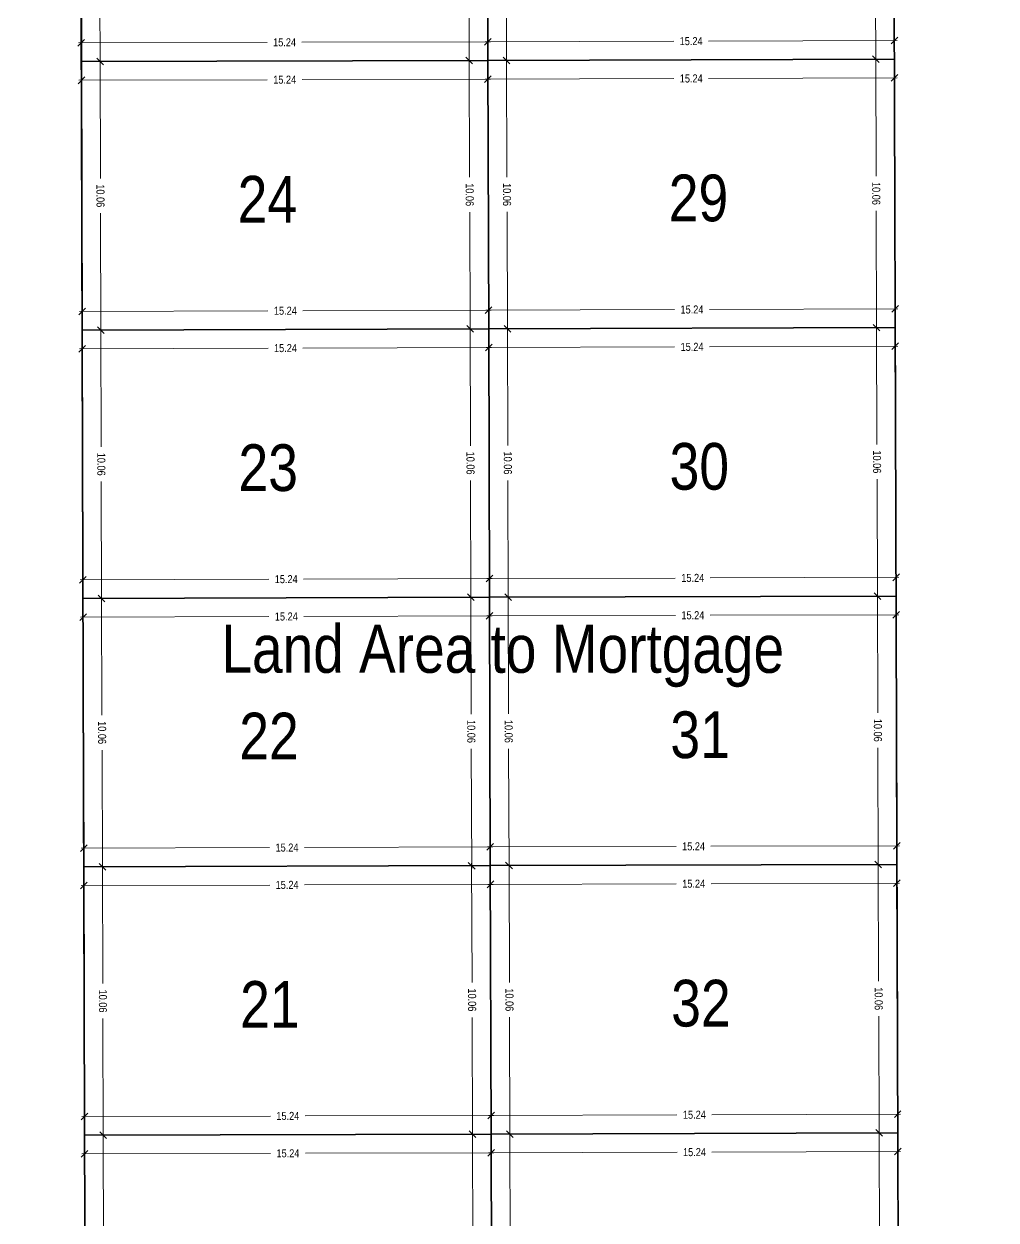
# Model space of a CAD drawing. Header units: millimetres. Extents: x 29397 to 29927, y 26123 to 26652.
# Drawn here: x 29546.64 to 29583.08, y 26310.89 to 26355.72 of the extents above; entities that cross this region are included whole.
import ezdxf
from ezdxf.enums import TextEntityAlignment as Align

# ---------------------------------------------------------------- set-up
doc = ezdxf.new("R2010")
doc.units = ezdxf.units.MM
doc.header["$LTSCALE"] = 0.3
for name, color, linetype in [('_IndivSubPlot', 180, 'Continuous'), ('_IndivSubPlot_DIMENSION', 7, 'Continuous'), ('_InternalRoad', 3, 'Continuous'), ('_MortgageArea', 147, 'Continuous')]:
    doc.layers.add(name, color=color, linetype=linetype)
doc.layers.get('0').off()
doc.styles.add('PreDCRFont', font='ARIALN.TTF')
doc.dimstyles.new('PDCR-PLOT-INT', dxfattribs={"dimtxt": 0.3, "dimasz": 0.25, "dimexe": 0.25, "dimexo": 0.25, "dimgap": 0.25, "dimtad": 0, "dimzin": 0, "dimdsep": 46, "dimtxsty": 'PreDCRFont', "dimblk": 'OBLIQUE', "dimcen": 0.5, "dimdle": 0.1, "dimadec": 0, "dimazin": 0, "dimtfac": 1, "dimtix": 1, "dimtofl": 0, "dimtmove": 1, "dimatfit": 1, "dimfxl": 1, "dimtolj": 1, "dimtzin": 0, "dimlwd": 15, "dimarcsym": 0})

# ---------------------------------------------------------------- blocks, each defined once
blk = doc.blocks.new('_Oblique')
at = {"color": 0, "linetype": 'ByBlock', "lineweight": -2}
blk.add_line((-0.5, -0.5), (0.5, 0.5), dxfattribs=at)
blk = doc.blocks.new('*D1065')
at = {"layer": '_IndivSubPlot_DIMENSION', "color": 0, "lineweight": 15, "transparency": 16777216}
for p, q in [((29564.058, 26313.411), (29571.125, 26313.432)), ((29579.498, 26313.458), (29572.431, 26313.436))]:
    blk.add_line(p, q, dxfattribs=at)
at = {"layer": '_IndivSubPlot_DIMENSION', "color": 0, "lineweight": 15, "transparency": 16777216, "xscale": 0.25, "yscale": 0.25, "zscale": 0.25}
for p, rotation in [((29564.158, 26313.411), 180.1735333746334), ((29579.398, 26313.457), 0.1735333746334345)]:
    blk.add_blockref('_Oblique', p, dxfattribs=dict(at, rotation=rotation))
at = {"layer": '_IndivSubPlot_DIMENSION', "color": 0, "lineweight": 15, "transparency": 16777216, "insert": (29571.778, 26313.434), "char_height": 0.3, "attachment_point": 5, "rotation": 0.1735, "style": 'PreDCRFont'}
blk.add_mtext('\\A1;15.24', dxfattribs=at)
blk = doc.blocks.new('*D1066')
at = {"layer": '_IndivSubPlot_DIMENSION', "color": 0, "lineweight": 15, "transparency": 16777216}
for p, q in [((29564.855, 26314.213), (29564.869, 26309.737)), ((29564.886, 26303.953), (29564.873, 26308.43))]:
    blk.add_line(p, q, dxfattribs=at)
at = {"layer": '_IndivSubPlot_DIMENSION', "color": 0, "lineweight": 15, "transparency": 16777216, "xscale": 0.25, "yscale": 0.25, "zscale": 0.25}
for p, rotation in [((29564.856, 26314.113), 90.17353337461233), ((29564.886, 26304.053), 270.1735333746123)]:
    blk.add_blockref('_Oblique', p, dxfattribs=dict(at, rotation=rotation))
at = {"layer": '_IndivSubPlot_DIMENSION', "color": 0, "lineweight": 15, "transparency": 16777216, "insert": (29564.871, 26309.083), "char_height": 0.3, "attachment_point": 5, "rotation": 270.1735, "style": 'PreDCRFont'}
blk.add_mtext('\\A1;10.06', dxfattribs=at)
blk = doc.blocks.new('*D1068')
at = {"layer": '_IndivSubPlot_DIMENSION', "color": 0, "lineweight": 15, "transparency": 16777216}
for p, q in [((29578.695, 26314.255), (29578.709, 26309.779)), ((29578.726, 26303.995), (29578.713, 26308.472))]:
    blk.add_line(p, q, dxfattribs=at)
at = {"layer": '_IndivSubPlot_DIMENSION', "color": 0, "lineweight": 15, "transparency": 16777216, "xscale": 0.25, "yscale": 0.25, "zscale": 0.25}
for p, rotation in [((29578.696, 26314.155), 90.1735333746123), ((29578.726, 26304.095), 270.1735333746123)]:
    blk.add_blockref('_Oblique', p, dxfattribs=dict(at, rotation=rotation))
at = {"layer": '_IndivSubPlot_DIMENSION', "color": 0, "lineweight": 15, "transparency": 16777216, "insert": (29578.711, 26309.125), "char_height": 0.3, "attachment_point": 5, "rotation": 270.1735, "style": 'PreDCRFont'}
blk.add_mtext('\\A1;10.06', dxfattribs=at)
blk = doc.blocks.new('*D1069')
at = {"layer": '_IndivSubPlot_DIMENSION', "color": 0, "lineweight": 15, "transparency": 16777216}
for p, q in [((29564.027, 26323.471), (29571.094, 26323.492)), ((29579.467, 26323.518), (29572.4, 26323.496))]:
    blk.add_line(p, q, dxfattribs=at)
at = {"layer": '_IndivSubPlot_DIMENSION', "color": 0, "lineweight": 15, "transparency": 16777216, "xscale": 0.25, "yscale": 0.25, "zscale": 0.25}
for p, rotation in [((29564.127, 26323.471), 180.173533374606), ((29579.367, 26323.517), 0.1735333746060164)]:
    blk.add_blockref('_Oblique', p, dxfattribs=dict(at, rotation=rotation))
at = {"layer": '_IndivSubPlot_DIMENSION', "color": 0, "lineweight": 15, "transparency": 16777216, "insert": (29571.747, 26323.494), "char_height": 0.3, "attachment_point": 5, "rotation": 0.1735, "style": 'PreDCRFont'}
blk.add_mtext('\\A1;15.24', dxfattribs=at)
blk = doc.blocks.new('*D1070')
at = {"layer": '_IndivSubPlot_DIMENSION', "color": 0, "lineweight": 15, "transparency": 16777216}
for p, q in [((29564.825, 26324.273), (29564.839, 26319.797)), ((29564.856, 26314.013), (29564.842, 26318.49))]:
    blk.add_line(p, q, dxfattribs=at)
at = {"layer": '_IndivSubPlot_DIMENSION', "color": 0, "lineweight": 15, "transparency": 16777216, "xscale": 0.25, "yscale": 0.25, "zscale": 0.25}
for p, rotation in [((29564.825, 26324.173), 90.17353337463284), ((29564.856, 26314.113), 270.1735333746328)]:
    blk.add_blockref('_Oblique', p, dxfattribs=dict(at, rotation=rotation))
at = {"layer": '_IndivSubPlot_DIMENSION', "color": 0, "lineweight": 15, "transparency": 16777216, "insert": (29564.84, 26319.143), "char_height": 0.3, "attachment_point": 5, "rotation": 270.1735, "style": 'PreDCRFont'}
blk.add_mtext('\\A1;10.06', dxfattribs=at)
blk = doc.blocks.new('*D1071')
at = {"layer": '_IndivSubPlot_DIMENSION', "color": 0, "lineweight": 15, "transparency": 16777216}
for p, q in [((29564.054, 26314.811), (29571.12, 26314.832)), ((29579.494, 26314.858), (29572.427, 26314.836))]:
    blk.add_line(p, q, dxfattribs=at)
at = {"layer": '_IndivSubPlot_DIMENSION', "color": 0, "lineweight": 15, "transparency": 16777216, "xscale": 0.25, "yscale": 0.25, "zscale": 0.25}
for p, rotation in [((29564.154, 26314.811), 180.1735333746334), ((29579.394, 26314.857), 0.1735333746334038)]:
    blk.add_blockref('_Oblique', p, dxfattribs=dict(at, rotation=rotation))
at = {"layer": '_IndivSubPlot_DIMENSION', "color": 0, "lineweight": 15, "transparency": 16777216, "insert": (29571.774, 26314.834), "char_height": 0.3, "attachment_point": 5, "rotation": 0.1735, "style": 'PreDCRFont'}
blk.add_mtext('\\A1;15.24', dxfattribs=at)
blk = doc.blocks.new('*D1072')
at = {"layer": '_IndivSubPlot_DIMENSION', "color": 0, "lineweight": 15, "transparency": 16777216}
for p, q in [((29578.665, 26324.315), (29578.678, 26319.839)), ((29578.696, 26314.055), (29578.682, 26318.532))]:
    blk.add_line(p, q, dxfattribs=at)
at = {"layer": '_IndivSubPlot_DIMENSION', "color": 0, "lineweight": 15, "transparency": 16777216, "xscale": 0.25, "yscale": 0.25, "zscale": 0.25}
for p, rotation in [((29578.665, 26324.215), 90.17353337463297), ((29578.696, 26314.155), 270.1735333746329)]:
    blk.add_blockref('_Oblique', p, dxfattribs=dict(at, rotation=rotation))
at = {"layer": '_IndivSubPlot_DIMENSION', "color": 0, "lineweight": 15, "transparency": 16777216, "insert": (29578.68, 26319.185), "char_height": 0.3, "attachment_point": 5, "rotation": 270.1735, "style": 'PreDCRFont'}
blk.add_mtext('\\A1;10.06', dxfattribs=at)
blk = doc.blocks.new('*D1073')
at = {"layer": '_IndivSubPlot_DIMENSION', "color": 0, "lineweight": 15, "transparency": 16777216}
for p, q in [((29579.437, 26333.578), (29572.37, 26333.556)), ((29563.997, 26333.531), (29571.064, 26333.552))]:
    blk.add_line(p, q, dxfattribs=at)
at = {"layer": '_IndivSubPlot_DIMENSION', "color": 0, "lineweight": 15, "transparency": 16777216, "xscale": 0.25, "yscale": 0.25, "zscale": 0.25}
for p, rotation in [((29564.097, 26333.531), 180.1735333746061), ((29579.337, 26333.577), 0.1735333746060963)]:
    blk.add_blockref('_Oblique', p, dxfattribs=dict(at, rotation=rotation))
at = {"layer": '_IndivSubPlot_DIMENSION', "color": 0, "lineweight": 15, "transparency": 16777216, "insert": (29571.717, 26333.554), "char_height": 0.3, "attachment_point": 5, "rotation": 0.1735, "style": 'PreDCRFont'}
blk.add_mtext('\\A1;15.24', dxfattribs=at)
blk = doc.blocks.new('*D1074')
at = {"layer": '_IndivSubPlot_DIMENSION', "color": 0, "lineweight": 15, "transparency": 16777216}
for p, q in [((29564.794, 26334.333), (29564.808, 26329.857)), ((29564.826, 26324.073), (29564.812, 26328.55))]:
    blk.add_line(p, q, dxfattribs=at)
at = {"layer": '_IndivSubPlot_DIMENSION', "color": 0, "lineweight": 15, "transparency": 16777216, "xscale": 0.25, "yscale": 0.25, "zscale": 0.25}
for p, rotation in [((29564.795, 26334.233), 90.17353337461252), ((29564.825, 26324.173), 270.1735333746125)]:
    blk.add_blockref('_Oblique', p, dxfattribs=dict(at, rotation=rotation))
at = {"layer": '_IndivSubPlot_DIMENSION', "color": 0, "lineweight": 15, "transparency": 16777216, "insert": (29564.81, 26329.203), "char_height": 0.3, "attachment_point": 5, "rotation": 270.1735, "style": 'PreDCRFont'}
blk.add_mtext('\\A1;10.06', dxfattribs=at)
blk = doc.blocks.new('*D1075')
at = {"layer": '_IndivSubPlot_DIMENSION', "color": 0, "lineweight": 15, "transparency": 16777216}
for p, q in [((29564.023, 26324.871), (29571.09, 26324.892)), ((29579.463, 26324.918), (29572.396, 26324.896))]:
    blk.add_line(p, q, dxfattribs=at)
at = {"layer": '_IndivSubPlot_DIMENSION', "color": 0, "lineweight": 15, "transparency": 16777216, "xscale": 0.25, "yscale": 0.25, "zscale": 0.25}
for p, rotation in [((29564.123, 26324.871), 180.173533374606), ((29579.363, 26324.917), 0.1735333746060383)]:
    blk.add_blockref('_Oblique', p, dxfattribs=dict(at, rotation=rotation))
at = {"layer": '_IndivSubPlot_DIMENSION', "color": 0, "lineweight": 15, "transparency": 16777216, "insert": (29571.743, 26324.894), "char_height": 0.3, "attachment_point": 5, "rotation": 0.1735, "style": 'PreDCRFont'}
blk.add_mtext('\\A1;15.24', dxfattribs=at)
blk = doc.blocks.new('*D1076')
at = {"layer": '_IndivSubPlot_DIMENSION', "color": 0, "lineweight": 15, "transparency": 16777216}
for p, q in [((29578.634, 26334.375), (29578.648, 26329.899)), ((29578.665, 26324.115), (29578.652, 26328.592))]:
    blk.add_line(p, q, dxfattribs=at)
at = {"layer": '_IndivSubPlot_DIMENSION', "color": 0, "lineweight": 15, "transparency": 16777216, "xscale": 0.25, "yscale": 0.25, "zscale": 0.25}
for p, rotation in [((29578.635, 26334.275), 90.17353337463325), ((29578.665, 26324.215), 270.1735333746332)]:
    blk.add_blockref('_Oblique', p, dxfattribs=dict(at, rotation=rotation))
at = {"layer": '_IndivSubPlot_DIMENSION', "color": 0, "lineweight": 15, "transparency": 16777216, "insert": (29578.65, 26329.245), "char_height": 0.3, "attachment_point": 5, "rotation": 270.1735, "style": 'PreDCRFont'}
blk.add_mtext('\\A1;10.06', dxfattribs=at)
blk = doc.blocks.new('*D1077')
at = {"layer": '_IndivSubPlot_DIMENSION', "color": 0, "lineweight": 15, "transparency": 16777216}
for p, q in [((29563.966, 26343.591), (29571.033, 26343.612)), ((29579.406, 26343.637), (29572.34, 26343.616))]:
    blk.add_line(p, q, dxfattribs=at)
at = {"layer": '_IndivSubPlot_DIMENSION', "color": 0, "lineweight": 15, "transparency": 16777216, "xscale": 0.25, "yscale": 0.25, "zscale": 0.25}
for p, rotation in [((29564.066, 26343.591), 180.173533374606), ((29579.306, 26343.637), 0.1735333746060164)]:
    blk.add_blockref('_Oblique', p, dxfattribs=dict(at, rotation=rotation))
at = {"layer": '_IndivSubPlot_DIMENSION', "color": 0, "lineweight": 15, "transparency": 16777216, "insert": (29571.686, 26343.614), "char_height": 0.3, "attachment_point": 5, "rotation": 0.1735, "style": 'PreDCRFont'}
blk.add_mtext('\\A1;15.24', dxfattribs=at)
blk = doc.blocks.new('*D1078')
at = {"layer": '_IndivSubPlot_DIMENSION', "color": 0, "lineweight": 15, "transparency": 16777216}
for p, q in [((29564.764, 26344.393), (29564.778, 26339.917)), ((29564.795, 26334.133), (29564.782, 26338.61))]:
    blk.add_line(p, q, dxfattribs=at)
at = {"layer": '_IndivSubPlot_DIMENSION', "color": 0, "lineweight": 15, "transparency": 16777216, "xscale": 0.25, "yscale": 0.25, "zscale": 0.25}
for p, rotation in [((29564.764, 26344.293), 90.17353337463297), ((29564.795, 26334.233), 270.1735333746329)]:
    blk.add_blockref('_Oblique', p, dxfattribs=dict(at, rotation=rotation))
at = {"layer": '_IndivSubPlot_DIMENSION', "color": 0, "lineweight": 15, "transparency": 16777216, "insert": (29564.78, 26339.263), "char_height": 0.3, "attachment_point": 5, "rotation": 270.1735, "style": 'PreDCRFont'}
blk.add_mtext('\\A1;10.06', dxfattribs=at)
blk = doc.blocks.new('*D1079')
at = {"layer": '_IndivSubPlot_DIMENSION', "color": 0, "lineweight": 15, "transparency": 16777216}
for p, q in [((29563.993, 26334.931), (29571.059, 26334.952)), ((29579.433, 26334.978), (29572.366, 26334.956))]:
    blk.add_line(p, q, dxfattribs=at)
at = {"layer": '_IndivSubPlot_DIMENSION', "color": 0, "lineweight": 15, "transparency": 16777216, "xscale": 0.25, "yscale": 0.25, "zscale": 0.25}
for p, rotation in [((29564.093, 26334.931), 180.1735333746061), ((29579.333, 26334.977), 0.1735333746060893)]:
    blk.add_blockref('_Oblique', p, dxfattribs=dict(at, rotation=rotation))
at = {"layer": '_IndivSubPlot_DIMENSION', "color": 0, "lineweight": 15, "transparency": 16777216, "insert": (29571.713, 26334.954), "char_height": 0.3, "attachment_point": 5, "rotation": 0.1735, "style": 'PreDCRFont'}
blk.add_mtext('\\A1;15.24', dxfattribs=at)
blk = doc.blocks.new('*D1080')
at = {"layer": '_IndivSubPlot_DIMENSION', "color": 0, "lineweight": 15, "transparency": 16777216}
for p, q in [((29578.604, 26344.435), (29578.618, 26339.959)), ((29578.635, 26334.175), (29578.621, 26338.652))]:
    blk.add_line(p, q, dxfattribs=at)
at = {"layer": '_IndivSubPlot_DIMENSION', "color": 0, "lineweight": 15, "transparency": 16777216, "xscale": 0.25, "yscale": 0.25, "zscale": 0.25}
for p, rotation in [((29578.604, 26344.335), 90.17353337461223), ((29578.635, 26334.275), 270.1735333746122)]:
    blk.add_blockref('_Oblique', p, dxfattribs=dict(at, rotation=rotation))
at = {"layer": '_IndivSubPlot_DIMENSION', "color": 0, "lineweight": 15, "transparency": 16777216, "insert": (29578.619, 26339.305), "char_height": 0.3, "attachment_point": 5, "rotation": 270.1735, "style": 'PreDCRFont'}
blk.add_mtext('\\A1;10.06', dxfattribs=at)
blk = doc.blocks.new('*D1081')
at = {"layer": '_IndivSubPlot_DIMENSION', "color": 0, "lineweight": 15, "transparency": 16777216}
for p, q in [((29563.936, 26353.651), (29571.003, 26353.672)), ((29579.376, 26353.697), (29572.309, 26353.676))]:
    blk.add_line(p, q, dxfattribs=at)
at = {"layer": '_IndivSubPlot_DIMENSION', "color": 0, "lineweight": 15, "transparency": 16777216, "xscale": 0.25, "yscale": 0.25, "zscale": 0.25}
for p, rotation in [((29564.036, 26353.651), 180.1735333746197), ((29579.276, 26353.697), 0.1735333746196854)]:
    blk.add_blockref('_Oblique', p, dxfattribs=dict(at, rotation=rotation))
at = {"layer": '_IndivSubPlot_DIMENSION', "color": 0, "lineweight": 15, "transparency": 16777216, "insert": (29571.656, 26353.674), "char_height": 0.3, "attachment_point": 5, "rotation": 0.1735, "style": 'PreDCRFont'}
blk.add_mtext('\\A1;15.24', dxfattribs=at)
blk = doc.blocks.new('*D1082')
at = {"layer": '_IndivSubPlot_DIMENSION', "color": 0, "lineweight": 15, "transparency": 16777216}
for p, q in [((29564.734, 26354.453), (29564.747, 26349.977)), ((29564.765, 26344.193), (29564.751, 26348.67))]:
    blk.add_line(p, q, dxfattribs=at)
at = {"layer": '_IndivSubPlot_DIMENSION', "color": 0, "lineweight": 15, "transparency": 16777216, "xscale": 0.25, "yscale": 0.25, "zscale": 0.25}
for p, rotation in [((29564.734, 26354.353), 90.1735333746332), ((29564.764, 26344.293), 270.1735333746332)]:
    blk.add_blockref('_Oblique', p, dxfattribs=dict(at, rotation=rotation))
at = {"layer": '_IndivSubPlot_DIMENSION', "color": 0, "lineweight": 15, "transparency": 16777216, "insert": (29564.749, 26349.323), "char_height": 0.3, "attachment_point": 5, "rotation": 270.1735, "style": 'PreDCRFont'}
blk.add_mtext('\\A1;10.06', dxfattribs=at)
blk = doc.blocks.new('*D1083')
at = {"layer": '_IndivSubPlot_DIMENSION', "color": 0, "lineweight": 15, "transparency": 16777216}
for p, q in [((29563.962, 26344.991), (29571.029, 26345.012)), ((29579.402, 26345.037), (29572.335, 26345.016))]:
    blk.add_line(p, q, dxfattribs=at)
at = {"layer": '_IndivSubPlot_DIMENSION', "color": 0, "lineweight": 15, "transparency": 16777216, "xscale": 0.25, "yscale": 0.25, "zscale": 0.25}
for p, rotation in [((29564.062, 26344.991), 180.173533374606), ((29579.302, 26345.037), 0.1735333746060383)]:
    blk.add_blockref('_Oblique', p, dxfattribs=dict(at, rotation=rotation))
at = {"layer": '_IndivSubPlot_DIMENSION', "color": 0, "lineweight": 15, "transparency": 16777216, "insert": (29571.682, 26345.014), "char_height": 0.3, "attachment_point": 5, "rotation": 0.1735, "style": 'PreDCRFont'}
blk.add_mtext('\\A1;15.24', dxfattribs=at)
blk = doc.blocks.new('*D1084')
at = {"layer": '_IndivSubPlot_DIMENSION', "color": 0, "lineweight": 15, "transparency": 16777216}
for p, q in [((29578.573, 26354.495), (29578.587, 26350.018)), ((29578.605, 26344.235), (29578.591, 26348.712))]:
    blk.add_line(p, q, dxfattribs=at)
at = {"layer": '_IndivSubPlot_DIMENSION', "color": 0, "lineweight": 15, "transparency": 16777216, "xscale": 0.25, "yscale": 0.25, "zscale": 0.25}
for p, rotation in [((29578.574, 26354.395), 90.17353337463315), ((29578.604, 26344.335), 270.1735333746331)]:
    blk.add_blockref('_Oblique', p, dxfattribs=dict(at, rotation=rotation))
at = {"layer": '_IndivSubPlot_DIMENSION', "color": 0, "lineweight": 15, "transparency": 16777216, "insert": (29578.589, 26349.365), "char_height": 0.3, "attachment_point": 5, "rotation": 270.1735, "style": 'PreDCRFont'}
blk.add_mtext('\\A1;10.06', dxfattribs=at)
blk = doc.blocks.new('*D1086')
at = {"layer": '_IndivSubPlot_DIMENSION', "color": 0, "lineweight": 15, "transparency": 16777216}
for p, q in [((29564.703, 26364.513), (29564.717, 26360.037)), ((29564.734, 26354.253), (29564.721, 26358.73))]:
    blk.add_line(p, q, dxfattribs=at)
at = {"layer": '_IndivSubPlot_DIMENSION', "color": 0, "lineweight": 15, "transparency": 16777216, "xscale": 0.25, "yscale": 0.25, "zscale": 0.25}
for p, rotation in [((29564.703, 26364.413), 90.17353337461238), ((29564.734, 26354.353), 270.1735333746124)]:
    blk.add_blockref('_Oblique', p, dxfattribs=dict(at, rotation=rotation))
at = {"layer": '_IndivSubPlot_DIMENSION', "color": 0, "lineweight": 15, "transparency": 16777216, "insert": (29564.719, 26359.383), "char_height": 0.3, "attachment_point": 5, "rotation": 270.1735, "style": 'PreDCRFont'}
blk.add_mtext('\\A1;10.06', dxfattribs=at)
blk = doc.blocks.new('*D1087')
at = {"layer": '_IndivSubPlot_DIMENSION', "color": 0, "lineweight": 15, "transparency": 16777216}
for p, q in [((29579.372, 26355.097), (29572.305, 26355.076)), ((29563.932, 26355.051), (29570.999, 26355.072))]:
    blk.add_line(p, q, dxfattribs=at)
at = {"layer": '_IndivSubPlot_DIMENSION', "color": 0, "lineweight": 15, "transparency": 16777216, "xscale": 0.25, "yscale": 0.25, "zscale": 0.25}
for p, rotation in [((29564.032, 26355.051), 180.1735333746197), ((29579.272, 26355.097), 0.1735333746197275)]:
    blk.add_blockref('_Oblique', p, dxfattribs=dict(at, rotation=rotation))
at = {"layer": '_IndivSubPlot_DIMENSION', "color": 0, "lineweight": 15, "transparency": 16777216, "insert": (29571.652, 26355.074), "char_height": 0.3, "attachment_point": 5, "rotation": 0.1735, "style": 'PreDCRFont'}
blk.add_mtext('\\A1;15.24', dxfattribs=at)
blk = doc.blocks.new('*D1088')
at = {"layer": '_IndivSubPlot_DIMENSION', "color": 0, "lineweight": 15, "transparency": 16777216}
for p, q in [((29578.543, 26364.555), (29578.557, 26360.078)), ((29578.574, 26354.295), (29578.561, 26358.772))]:
    blk.add_line(p, q, dxfattribs=at)
at = {"layer": '_IndivSubPlot_DIMENSION', "color": 0, "lineweight": 15, "transparency": 16777216, "xscale": 0.25, "yscale": 0.25, "zscale": 0.25}
for p, rotation in [((29578.543, 26364.455), 90.17353337463297), ((29578.574, 26354.395), 270.1735333746329)]:
    blk.add_blockref('_Oblique', p, dxfattribs=dict(at, rotation=rotation))
at = {"layer": '_IndivSubPlot_DIMENSION', "color": 0, "lineweight": 15, "transparency": 16777216, "insert": (29578.559, 26359.425), "char_height": 0.3, "attachment_point": 5, "rotation": 270.1735, "style": 'PreDCRFont'}
blk.add_mtext('\\A1;10.06', dxfattribs=at)
blk = doc.blocks.new('*D1090')
at = {"layer": '_IndivSubPlot_DIMENSION', "color": 0, "lineweight": 15, "transparency": 16777216}
for p, q in [((29549.463, 26364.467), (29549.477, 26359.99)), ((29549.494, 26354.207), (29549.481, 26358.683))]:
    blk.add_line(p, q, dxfattribs=at)
at = {"layer": '_IndivSubPlot_DIMENSION', "color": 0, "lineweight": 15, "transparency": 16777216, "xscale": 0.25, "yscale": 0.25, "zscale": 0.25}
for p, rotation in [((29549.463, 26364.367), 90.17353337463338), ((29549.494, 26354.307), 270.1735333746334)]:
    blk.add_blockref('_Oblique', p, dxfattribs=dict(at, rotation=rotation))
at = {"layer": '_IndivSubPlot_DIMENSION', "color": 0, "lineweight": 15, "transparency": 16777216, "insert": (29549.479, 26359.337), "char_height": 0.3, "attachment_point": 5, "rotation": 270.1735, "style": 'PreDCRFont'}
blk.add_mtext('\\A1;10.06', dxfattribs=at)
blk = doc.blocks.new('*D1091')
at = {"layer": '_IndivSubPlot_DIMENSION', "color": 0, "lineweight": 15, "transparency": 16777216}
for p, q in [((29548.692, 26355.005), (29555.759, 26355.026)), ((29564.132, 26355.051), (29557.065, 26355.03))]:
    blk.add_line(p, q, dxfattribs=at)
at = {"layer": '_IndivSubPlot_DIMENSION', "color": 0, "lineweight": 15, "transparency": 16777216, "xscale": 0.25, "yscale": 0.25, "zscale": 0.25}
for p, rotation in [((29548.792, 26355.005), 180.173533374606), ((29564.032, 26355.051), 0.1735333746060383)]:
    blk.add_blockref('_Oblique', p, dxfattribs=dict(at, rotation=rotation))
at = {"layer": '_IndivSubPlot_DIMENSION', "color": 0, "lineweight": 15, "transparency": 16777216, "insert": (29556.412, 26355.028), "char_height": 0.3, "attachment_point": 5, "rotation": 0.1735, "style": 'PreDCRFont'}
blk.add_mtext('\\A1;15.24', dxfattribs=at)
blk = doc.blocks.new('*D1092')
at = {"layer": '_IndivSubPlot_DIMENSION', "color": 0, "lineweight": 15, "transparency": 16777216}
for p, q in [((29563.303, 26364.509), (29563.317, 26360.032)), ((29563.334, 26354.249), (29563.321, 26358.725))]:
    blk.add_line(p, q, dxfattribs=at)
at = {"layer": '_IndivSubPlot_DIMENSION', "color": 0, "lineweight": 15, "transparency": 16777216, "xscale": 0.25, "yscale": 0.25, "zscale": 0.25}
for p, rotation in [((29563.303, 26364.409), 90.17353337461243), ((29563.334, 26354.349), 270.1735333746124)]:
    blk.add_blockref('_Oblique', p, dxfattribs=dict(at, rotation=rotation))
at = {"layer": '_IndivSubPlot_DIMENSION', "color": 0, "lineweight": 15, "transparency": 16777216, "insert": (29563.319, 26359.379), "char_height": 0.3, "attachment_point": 5, "rotation": 270.1735, "style": 'PreDCRFont'}
blk.add_mtext('\\A1;10.06', dxfattribs=at)
blk = doc.blocks.new('*D1093')
at = {"layer": '_IndivSubPlot_DIMENSION', "color": 0, "lineweight": 15, "transparency": 16777216}
for p, q in [((29548.696, 26353.605), (29555.763, 26353.626)), ((29564.136, 26353.651), (29557.069, 26353.63))]:
    blk.add_line(p, q, dxfattribs=at)
at = {"layer": '_IndivSubPlot_DIMENSION', "color": 0, "lineweight": 15, "transparency": 16777216, "xscale": 0.25, "yscale": 0.25, "zscale": 0.25}
for p, rotation in [((29564.036, 26353.651), 0.1735333746060164), ((29548.796, 26353.605), 180.173533374606)]:
    blk.add_blockref('_Oblique', p, dxfattribs=dict(at, rotation=rotation))
at = {"layer": '_IndivSubPlot_DIMENSION', "color": 0, "lineweight": 15, "transparency": 16777216, "insert": (29556.416, 26353.628), "char_height": 0.3, "attachment_point": 5, "rotation": 0.1735, "style": 'PreDCRFont'}
blk.add_mtext('\\A1;15.24', dxfattribs=at)
blk = doc.blocks.new('*D1094')
at = {"layer": '_IndivSubPlot_DIMENSION', "color": 0, "lineweight": 15, "transparency": 16777216}
for p, q in [((29549.494, 26354.407), (29549.507, 26349.93)), ((29549.525, 26344.147), (29549.511, 26348.624))]:
    blk.add_line(p, q, dxfattribs=at)
at = {"layer": '_IndivSubPlot_DIMENSION', "color": 0, "lineweight": 15, "transparency": 16777216, "xscale": 0.25, "yscale": 0.25, "zscale": 0.25}
for p, rotation in [((29549.494, 26354.307), 90.17353337461249), ((29549.524, 26344.247), 270.1735333746125)]:
    blk.add_blockref('_Oblique', p, dxfattribs=dict(at, rotation=rotation))
at = {"layer": '_IndivSubPlot_DIMENSION', "color": 0, "lineweight": 15, "transparency": 16777216, "insert": (29549.509, 26349.277), "char_height": 0.3, "attachment_point": 5, "rotation": 270.1735, "style": 'PreDCRFont'}
blk.add_mtext('\\A1;10.06', dxfattribs=at)
blk = doc.blocks.new('*D1095')
at = {"layer": '_IndivSubPlot_DIMENSION', "color": 0, "lineweight": 15, "transparency": 16777216}
for p, q in [((29548.722, 26344.945), (29555.789, 26344.966)), ((29564.162, 26344.991), (29557.095, 26344.97))]:
    blk.add_line(p, q, dxfattribs=at)
at = {"layer": '_IndivSubPlot_DIMENSION', "color": 0, "lineweight": 15, "transparency": 16777216, "xscale": 0.25, "yscale": 0.25, "zscale": 0.25}
for p, rotation in [((29548.822, 26344.945), 180.173533374606), ((29564.062, 26344.991), 0.1735333746060002)]:
    blk.add_blockref('_Oblique', p, dxfattribs=dict(at, rotation=rotation))
at = {"layer": '_IndivSubPlot_DIMENSION', "color": 0, "lineweight": 15, "transparency": 16777216, "insert": (29556.442, 26344.968), "char_height": 0.3, "attachment_point": 5, "rotation": 0.1735, "style": 'PreDCRFont'}
blk.add_mtext('\\A1;15.24', dxfattribs=at)
blk = doc.blocks.new('*D1096')
at = {"layer": '_IndivSubPlot_DIMENSION', "color": 0, "lineweight": 15, "transparency": 16777216}
for p, q in [((29563.334, 26354.449), (29563.347, 26349.972)), ((29563.365, 26344.189), (29563.351, 26348.665))]:
    blk.add_line(p, q, dxfattribs=at)
at = {"layer": '_IndivSubPlot_DIMENSION', "color": 0, "lineweight": 15, "transparency": 16777216, "xscale": 0.25, "yscale": 0.25, "zscale": 0.25}
for p, rotation in [((29563.334, 26354.349), 90.1735333746332), ((29563.364, 26344.289), 270.1735333746332)]:
    blk.add_blockref('_Oblique', p, dxfattribs=dict(at, rotation=rotation))
at = {"layer": '_IndivSubPlot_DIMENSION', "color": 0, "lineweight": 15, "transparency": 16777216, "insert": (29563.349, 26349.319), "char_height": 0.3, "attachment_point": 5, "rotation": 270.1735, "style": 'PreDCRFont'}
blk.add_mtext('\\A1;10.06', dxfattribs=at)
blk = doc.blocks.new('*D1097')
at = {"layer": '_IndivSubPlot_DIMENSION', "color": 0, "lineweight": 15, "transparency": 16777216}
for p, q in [((29548.727, 26343.545), (29555.793, 26343.566)), ((29564.166, 26343.591), (29557.1, 26343.57))]:
    blk.add_line(p, q, dxfattribs=at)
at = {"layer": '_IndivSubPlot_DIMENSION', "color": 0, "lineweight": 15, "transparency": 16777216, "xscale": 0.25, "yscale": 0.25, "zscale": 0.25}
for p, rotation in [((29548.827, 26343.545), 180.173533374606), ((29564.066, 26343.591), 0.1735333746059364)]:
    blk.add_blockref('_Oblique', p, dxfattribs=dict(at, rotation=rotation))
at = {"layer": '_IndivSubPlot_DIMENSION', "color": 0, "lineweight": 15, "transparency": 16777216, "insert": (29556.446, 26343.568), "char_height": 0.3, "attachment_point": 5, "rotation": 0.1735, "style": 'PreDCRFont'}
blk.add_mtext('\\A1;15.24', dxfattribs=at)
blk = doc.blocks.new('*D1098')
at = {"layer": '_IndivSubPlot_DIMENSION', "color": 0, "lineweight": 15, "transparency": 16777216}
for p, q in [((29549.524, 26344.347), (29549.538, 26339.87)), ((29549.555, 26334.087), (29549.542, 26338.564))]:
    blk.add_line(p, q, dxfattribs=at)
at = {"layer": '_IndivSubPlot_DIMENSION', "color": 0, "lineweight": 15, "transparency": 16777216, "xscale": 0.25, "yscale": 0.25, "zscale": 0.25}
for p, rotation in [((29549.524, 26344.247), 90.17353337463297), ((29549.555, 26334.187), 270.1735333746329)]:
    blk.add_blockref('_Oblique', p, dxfattribs=dict(at, rotation=rotation))
at = {"layer": '_IndivSubPlot_DIMENSION', "color": 0, "lineweight": 15, "transparency": 16777216, "insert": (29549.54, 26339.217), "char_height": 0.3, "attachment_point": 5, "rotation": 270.1735, "style": 'PreDCRFont'}
blk.add_mtext('\\A1;10.06', dxfattribs=at)
blk = doc.blocks.new('*D1099')
at = {"layer": '_IndivSubPlot_DIMENSION', "color": 0, "lineweight": 15, "transparency": 16777216}
for p, q in [((29564.193, 26334.931), (29557.126, 26334.91)), ((29548.753, 26334.885), (29555.82, 26334.906))]:
    blk.add_line(p, q, dxfattribs=at)
at = {"layer": '_IndivSubPlot_DIMENSION', "color": 0, "lineweight": 15, "transparency": 16777216, "xscale": 0.25, "yscale": 0.25, "zscale": 0.25}
for p, rotation in [((29548.853, 26334.885), 180.173533374606), ((29564.093, 26334.931), 0.1735333746060002)]:
    blk.add_blockref('_Oblique', p, dxfattribs=dict(at, rotation=rotation))
at = {"layer": '_IndivSubPlot_DIMENSION', "color": 0, "lineweight": 15, "transparency": 16777216, "insert": (29556.473, 26334.908), "char_height": 0.3, "attachment_point": 5, "rotation": 0.1735, "style": 'PreDCRFont'}
blk.add_mtext('\\A1;15.24', dxfattribs=at)
blk = doc.blocks.new('*D1100')
at = {"layer": '_IndivSubPlot_DIMENSION', "color": 0, "lineweight": 15, "transparency": 16777216}
for p, q in [((29563.364, 26344.389), (29563.378, 26339.912)), ((29563.395, 26334.129), (29563.382, 26338.605))]:
    blk.add_line(p, q, dxfattribs=at)
at = {"layer": '_IndivSubPlot_DIMENSION', "color": 0, "lineweight": 15, "transparency": 16777216, "xscale": 0.25, "yscale": 0.25, "zscale": 0.25}
for p, rotation in [((29563.364, 26344.289), 90.17353337463297), ((29563.395, 26334.229), 270.1735333746329)]:
    blk.add_blockref('_Oblique', p, dxfattribs=dict(at, rotation=rotation))
at = {"layer": '_IndivSubPlot_DIMENSION', "color": 0, "lineweight": 15, "transparency": 16777216, "insert": (29563.38, 26339.259), "char_height": 0.3, "attachment_point": 5, "rotation": 270.1735, "style": 'PreDCRFont'}
blk.add_mtext('\\A1;10.06', dxfattribs=at)
blk = doc.blocks.new('*D1101')
at = {"layer": '_IndivSubPlot_DIMENSION', "color": 0, "lineweight": 15, "transparency": 16777216}
for p, q in [((29548.757, 26333.485), (29555.824, 26333.506)), ((29564.197, 26333.531), (29557.13, 26333.51))]:
    blk.add_line(p, q, dxfattribs=at)
at = {"layer": '_IndivSubPlot_DIMENSION', "color": 0, "lineweight": 15, "transparency": 16777216, "xscale": 0.25, "yscale": 0.25, "zscale": 0.25}
for p, rotation in [((29548.857, 26333.485), 180.173533374606), ((29564.097, 26333.531), 0.1735333746059364)]:
    blk.add_blockref('_Oblique', p, dxfattribs=dict(at, rotation=rotation))
at = {"layer": '_IndivSubPlot_DIMENSION', "color": 0, "lineweight": 15, "transparency": 16777216, "insert": (29556.477, 26333.508), "char_height": 0.3, "attachment_point": 5, "rotation": 0.1735, "style": 'PreDCRFont'}
blk.add_mtext('\\A1;15.24', dxfattribs=at)
blk = doc.blocks.new('*D1102')
at = {"layer": '_IndivSubPlot_DIMENSION', "color": 0, "lineweight": 15, "transparency": 16777216}
for p, q in [((29549.555, 26334.287), (29549.568, 26329.81)), ((29549.586, 26324.027), (29549.572, 26328.504))]:
    blk.add_line(p, q, dxfattribs=at)
at = {"layer": '_IndivSubPlot_DIMENSION', "color": 0, "lineweight": 15, "transparency": 16777216, "xscale": 0.25, "yscale": 0.25, "zscale": 0.25}
for p, rotation in [((29549.555, 26334.187), 90.17353337463324), ((29549.585, 26324.127), 270.1735333746332)]:
    blk.add_blockref('_Oblique', p, dxfattribs=dict(at, rotation=rotation))
at = {"layer": '_IndivSubPlot_DIMENSION', "color": 0, "lineweight": 15, "transparency": 16777216, "insert": (29549.57, 26329.157), "char_height": 0.3, "attachment_point": 5, "rotation": 270.1735, "style": 'PreDCRFont'}
blk.add_mtext('\\A1;10.06', dxfattribs=at)
blk = doc.blocks.new('*D1103')
at = {"layer": '_IndivSubPlot_DIMENSION', "color": 0, "lineweight": 15, "transparency": 16777216}
for p, q in [((29548.783, 26324.825), (29555.85, 26324.846)), ((29564.223, 26324.871), (29557.156, 26324.85))]:
    blk.add_line(p, q, dxfattribs=at)
at = {"layer": '_IndivSubPlot_DIMENSION', "color": 0, "lineweight": 15, "transparency": 16777216, "xscale": 0.25, "yscale": 0.25, "zscale": 0.25}
for p, rotation in [((29548.883, 26324.825), 180.173533374606), ((29564.123, 26324.871), 0.1735333746060383)]:
    blk.add_blockref('_Oblique', p, dxfattribs=dict(at, rotation=rotation))
at = {"layer": '_IndivSubPlot_DIMENSION', "color": 0, "lineweight": 15, "transparency": 16777216, "insert": (29556.503, 26324.848), "char_height": 0.3, "attachment_point": 5, "rotation": 0.1735, "style": 'PreDCRFont'}
blk.add_mtext('\\A1;15.24', dxfattribs=at)
blk = doc.blocks.new('*D1104')
at = {"layer": '_IndivSubPlot_DIMENSION', "color": 0, "lineweight": 15, "transparency": 16777216}
for p, q in [((29563.394, 26334.329), (29563.408, 26329.852)), ((29563.426, 26324.069), (29563.412, 26328.546))]:
    blk.add_line(p, q, dxfattribs=at)
at = {"layer": '_IndivSubPlot_DIMENSION', "color": 0, "lineweight": 15, "transparency": 16777216, "xscale": 0.25, "yscale": 0.25, "zscale": 0.25}
for p, rotation in [((29563.395, 26334.229), 90.17353337461252), ((29563.425, 26324.169), 270.1735333746125)]:
    blk.add_blockref('_Oblique', p, dxfattribs=dict(at, rotation=rotation))
at = {"layer": '_IndivSubPlot_DIMENSION', "color": 0, "lineweight": 15, "transparency": 16777216, "insert": (29563.41, 26329.199), "char_height": 0.3, "attachment_point": 5, "rotation": 270.1735, "style": 'PreDCRFont'}
blk.add_mtext('\\A1;10.06', dxfattribs=at)
blk = doc.blocks.new('*D1105')
at = {"layer": '_IndivSubPlot_DIMENSION', "color": 0, "lineweight": 15, "transparency": 16777216}
for p, q in [((29548.787, 26323.425), (29555.854, 26323.446)), ((29564.227, 26323.471), (29557.161, 26323.45))]:
    blk.add_line(p, q, dxfattribs=at)
at = {"layer": '_IndivSubPlot_DIMENSION', "color": 0, "lineweight": 15, "transparency": 16777216, "xscale": 0.25, "yscale": 0.25, "zscale": 0.25}
for p, rotation in [((29548.887, 26323.425), 180.173533374606), ((29564.127, 26323.471), 0.1735333746060164)]:
    blk.add_blockref('_Oblique', p, dxfattribs=dict(at, rotation=rotation))
at = {"layer": '_IndivSubPlot_DIMENSION', "color": 0, "lineweight": 15, "transparency": 16777216, "insert": (29556.507, 26323.448), "char_height": 0.3, "attachment_point": 5, "rotation": 0.1735, "style": 'PreDCRFont'}
blk.add_mtext('\\A1;15.24', dxfattribs=at)
blk = doc.blocks.new('*D1106')
at = {"layer": '_IndivSubPlot_DIMENSION', "color": 0, "lineweight": 15, "transparency": 16777216}
for p, q in [((29549.585, 26324.227), (29549.599, 26319.751)), ((29549.616, 26313.967), (29549.603, 26318.444))]:
    blk.add_line(p, q, dxfattribs=at)
at = {"layer": '_IndivSubPlot_DIMENSION', "color": 0, "lineweight": 15, "transparency": 16777216, "xscale": 0.25, "yscale": 0.25, "zscale": 0.25}
for p, rotation in [((29549.585, 26324.127), 90.17353337463268), ((29549.616, 26314.067), 270.1735333746327)]:
    blk.add_blockref('_Oblique', p, dxfattribs=dict(at, rotation=rotation))
at = {"layer": '_IndivSubPlot_DIMENSION', "color": 0, "lineweight": 15, "transparency": 16777216, "insert": (29549.601, 26319.097), "char_height": 0.3, "attachment_point": 5, "rotation": 270.1735, "style": 'PreDCRFont'}
blk.add_mtext('\\A1;10.06', dxfattribs=at)
blk = doc.blocks.new('*D1107')
at = {"layer": '_IndivSubPlot_DIMENSION', "color": 0, "lineweight": 15, "transparency": 16777216}
for p, q in [((29548.814, 26314.765), (29555.88, 26314.786)), ((29564.254, 26314.811), (29557.187, 26314.79))]:
    blk.add_line(p, q, dxfattribs=at)
at = {"layer": '_IndivSubPlot_DIMENSION', "color": 0, "lineweight": 15, "transparency": 16777216, "xscale": 0.25, "yscale": 0.25, "zscale": 0.25}
for p, rotation in [((29548.914, 26314.765), 180.1735333746334), ((29564.154, 26314.811), 0.1735333746334038)]:
    blk.add_blockref('_Oblique', p, dxfattribs=dict(at, rotation=rotation))
at = {"layer": '_IndivSubPlot_DIMENSION', "color": 0, "lineweight": 15, "transparency": 16777216, "insert": (29556.534, 26314.788), "char_height": 0.3, "attachment_point": 5, "rotation": 0.1735, "style": 'PreDCRFont'}
blk.add_mtext('\\A1;15.24', dxfattribs=at)
blk = doc.blocks.new('*D1108')
at = {"layer": '_IndivSubPlot_DIMENSION', "color": 0, "lineweight": 15, "transparency": 16777216}
for p, q in [((29563.425, 26324.269), (29563.439, 26319.792)), ((29563.456, 26314.009), (29563.442, 26318.486))]:
    blk.add_line(p, q, dxfattribs=at)
at = {"layer": '_IndivSubPlot_DIMENSION', "color": 0, "lineweight": 15, "transparency": 16777216, "xscale": 0.25, "yscale": 0.25, "zscale": 0.25}
for p, rotation in [((29563.425, 26324.169), 90.17353337463284), ((29563.456, 26314.109), 270.1735333746328)]:
    blk.add_blockref('_Oblique', p, dxfattribs=dict(at, rotation=rotation))
at = {"layer": '_IndivSubPlot_DIMENSION', "color": 0, "lineweight": 15, "transparency": 16777216, "insert": (29563.44, 26319.139), "char_height": 0.3, "attachment_point": 5, "rotation": 270.1735, "style": 'PreDCRFont'}
blk.add_mtext('\\A1;10.06', dxfattribs=at)
blk = doc.blocks.new('*D1109')
at = {"layer": '_IndivSubPlot_DIMENSION', "color": 0, "lineweight": 15, "transparency": 16777216}
for p, q in [((29564.258, 26313.411), (29557.191, 26313.39)), ((29548.818, 26313.365), (29555.885, 26313.386))]:
    blk.add_line(p, q, dxfattribs=at)
at = {"layer": '_IndivSubPlot_DIMENSION', "color": 0, "lineweight": 15, "transparency": 16777216, "xscale": 0.25, "yscale": 0.25, "zscale": 0.25}
for p, rotation in [((29548.918, 26313.365), 180.1735333746334), ((29564.158, 26313.411), 0.1735333746334345)]:
    blk.add_blockref('_Oblique', p, dxfattribs=dict(at, rotation=rotation))
at = {"layer": '_IndivSubPlot_DIMENSION', "color": 0, "lineweight": 15, "transparency": 16777216, "insert": (29556.538, 26313.388), "char_height": 0.3, "attachment_point": 5, "rotation": 0.1735, "style": 'PreDCRFont'}
blk.add_mtext('\\A1;15.24', dxfattribs=at)
blk = doc.blocks.new('*D1110')
at = {"layer": '_IndivSubPlot_DIMENSION', "color": 0, "lineweight": 15, "transparency": 16777216}
for p, q in [((29549.615, 26314.167), (29549.629, 26309.691)), ((29549.647, 26303.907), (29549.633, 26308.384))]:
    blk.add_line(p, q, dxfattribs=at)
at = {"layer": '_IndivSubPlot_DIMENSION', "color": 0, "lineweight": 15, "transparency": 16777216, "xscale": 0.25, "yscale": 0.25, "zscale": 0.25}
for p, rotation in [((29549.616, 26314.067), 90.17353337461238), ((29549.646, 26304.007), 270.1735333746124)]:
    blk.add_blockref('_Oblique', p, dxfattribs=dict(at, rotation=rotation))
at = {"layer": '_IndivSubPlot_DIMENSION', "color": 0, "lineweight": 15, "transparency": 16777216, "insert": (29549.631, 26309.037), "char_height": 0.3, "attachment_point": 5, "rotation": 270.1735, "style": 'PreDCRFont'}
blk.add_mtext('\\A1;10.06', dxfattribs=at)
blk = doc.blocks.new('*D1112')
at = {"layer": '_IndivSubPlot_DIMENSION', "color": 0, "lineweight": 15, "transparency": 16777216}
for p, q in [((29563.455, 26314.209), (29563.469, 26309.732)), ((29563.486, 26303.949), (29563.473, 26308.426))]:
    blk.add_line(p, q, dxfattribs=at)
at = {"layer": '_IndivSubPlot_DIMENSION', "color": 0, "lineweight": 15, "transparency": 16777216, "xscale": 0.25, "yscale": 0.25, "zscale": 0.25}
for p, rotation in [((29563.456, 26314.109), 90.17353337461239), ((29563.486, 26304.049), 270.1735333746124)]:
    blk.add_blockref('_Oblique', p, dxfattribs=dict(at, rotation=rotation))
at = {"layer": '_IndivSubPlot_DIMENSION', "color": 0, "lineweight": 15, "transparency": 16777216, "insert": (29563.471, 26309.079), "char_height": 0.3, "attachment_point": 5, "rotation": 270.1735, "style": 'PreDCRFont'}
blk.add_mtext('\\A1;10.06', dxfattribs=at)

msp = doc.modelspace()

# ---------------------------------------------------------------- linework, layer by layer
at = {"layer": '_IndivSubPlot'}
for points in [[(29564.003, 26364.411), (29548.763, 26364.365), (29548.794, 26354.305), (29564.034, 26354.351)], [(29579.243, 26364.457), (29564.003, 26364.411), (29564.034, 26354.351), (29579.274, 26354.397)], [(29564.034, 26354.351), (29548.794, 26354.305), (29548.824, 26344.245), (29564.064, 26344.291)], [(29579.274, 26354.397), (29564.034, 26354.351), (29564.064, 26344.291), (29579.304, 26344.337)], [(29579.304, 26344.337), (29564.064, 26344.291), (29564.095, 26334.231), (29579.335, 26334.277)], [(29564.064, 26344.291), (29548.824, 26344.245), (29548.855, 26334.185), (29564.095, 26334.231)], [(29564.095, 26334.231), (29548.855, 26334.185), (29548.885, 26324.125), (29564.125, 26324.171)], [(29579.335, 26334.277), (29564.095, 26334.231), (29564.125, 26324.171), (29579.365, 26324.217)], [(29564.125, 26324.171), (29548.885, 26324.125), (29548.916, 26314.065), (29564.156, 26314.111)], [(29579.365, 26324.217), (29564.125, 26324.171), (29564.156, 26314.111), (29579.396, 26314.157)], [(29564.156, 26314.111), (29548.916, 26314.065), (29548.946, 26304.005), (29564.186, 26304.051)], [(29579.396, 26314.157), (29564.156, 26314.111), (29564.186, 26304.051), (29579.426, 26304.097)]]:
    msp.add_lwpolyline(points, close=True, dxfattribs=at)
at = {"layer": '_InternalRoad'}
for points in [[(29591.197, 26379.885), (29591.188, 26382.885), (29581.136, 26382.617), (29579.19, 26382.01), (29579.199, 26379.01), (29579.243, 26364.457), (29579.457, 26294.037), (29591.457, 26294.074), (29591.412, 26308.864), (29591.367, 26323.654), (29591.322, 26338.444), (29591.277, 26353.233), (29591.233, 26368.023)], [(29548.726, 26376.782), (29545.922, 26376.782), (29536.732, 26374.806), (29536.976, 26294.01), (29538.129, 26293.912), (29548.977, 26293.945)]]:
    msp.add_lwpolyline(points, close=True, dxfattribs=at)
at = {"layer": '_MortgageArea'}
msp.add_lwpolyline([(29579.243, 26364.457), (29548.763, 26364.365), (29548.977, 26293.945), (29579.457, 26294.037)], close=True, dxfattribs=at)

# ---------------------------------------------------------------- texts
at = {"layer": '_IndivSubPlot', "lineweight": 30, "style": 'PreDCRFont'}
for s, p in [('24', (29555.768, 26349.148)), ('29', (29571.928, 26349.197)), ('23', (29555.799, 26339.088)), ('30', (29571.959, 26339.137)), ('22', (29555.829, 26329.028)), ('31', (29571.989, 26329.077)), ('21', (29555.86, 26318.968)), ('32', (29572.019, 26319.017))]:
    msp.add_text(s, height=1.75, dxfattribs=at).set_placement(p, align=Align.MIDDLE_CENTER)
at = {"layer": '_MortgageArea', "lineweight": 30, "insert": (29564.591, 26332.028), "char_height": 1.8, "attachment_point": 5, "style": 'PreDCRFont'}
msp.add_mtext('Land Area to Mortgage', dxfattribs=at)

# ---------------------------------------------------------------- dimensions: what is measured, and where the dimension line sits
at = {"layer": '_IndivSubPlot_DIMENSION', "lineweight": 15}
for p1, p2, text, picture, middle in [((29563.334, 26354.349), (29563.303, 26364.409), '10.06', '*D1092', (29563.319, 26359.379)), ((29564.703, 26364.413), (29564.734, 26354.353), '10.06', '*D1086', (29564.719, 26359.383)), ((29578.574, 26354.395), (29578.543, 26364.455), '10.06', '*D1088', (29578.559, 26359.425)), ((29549.463, 26364.367), (29549.494, 26354.307), '10.06', '*D1090', (29549.479, 26359.337)), ((29548.792, 26355.005), (29564.032, 26355.051), '15.24', '*D1091', (29556.412, 26355.028)), ((29564.032, 26355.051), (29579.272, 26355.097), '15.24', '*D1087', (29571.652, 26355.074)), ((29549.494, 26354.307), (29549.524, 26344.247), '10.06', '*D1094', (29549.509, 26349.277)), ((29563.364, 26344.289), (29563.334, 26354.349), '10.06', '*D1096', (29563.349, 26349.319)), ((29564.734, 26354.353), (29564.764, 26344.293), '10.06', '*D1082', (29564.749, 26349.323)), ((29578.604, 26344.335), (29578.574, 26354.395), '10.06', '*D1084', (29578.589, 26349.365)), ((29564.036, 26353.651), (29548.796, 26353.605), '15.24', '*D1093', (29556.416, 26353.628)), ((29579.276, 26353.697), (29564.036, 26353.651), '15.24', '*D1081', (29571.656, 26353.674)), ((29548.822, 26344.945), (29564.062, 26344.991), '15.24', '*D1095', (29556.442, 26344.968)), ((29564.062, 26344.991), (29579.302, 26345.037), '15.24', '*D1083', (29571.682, 26345.014)), ((29549.524, 26344.247), (29549.555, 26334.187), '10.06', '*D1098', (29549.54, 26339.217)), ((29563.395, 26334.229), (29563.364, 26344.289), '10.06', '*D1100', (29563.38, 26339.259)), ((29564.764, 26344.293), (29564.795, 26334.233), '10.06', '*D1078', (29564.78, 26339.263)), ((29578.635, 26334.275), (29578.604, 26344.335), '10.06', '*D1080', (29578.619, 26339.305)), ((29564.066, 26343.591), (29548.827, 26343.545), '15.24', '*D1097', (29556.446, 26343.568)), ((29579.306, 26343.637), (29564.066, 26343.591), '15.24', '*D1077', (29571.686, 26343.614)), ((29548.853, 26334.885), (29564.093, 26334.931), '15.24', '*D1099', (29556.473, 26334.908)), ((29564.093, 26334.931), (29579.333, 26334.977), '15.24', '*D1079', (29571.713, 26334.954)), ((29549.555, 26334.187), (29549.585, 26324.127), '10.06', '*D1102', (29549.57, 26329.157)), ((29563.425, 26324.169), (29563.395, 26334.229), '10.06', '*D1104', (29563.41, 26329.199)), ((29564.795, 26334.233), (29564.825, 26324.173), '10.06', '*D1074', (29564.81, 26329.203)), ((29578.665, 26324.215), (29578.635, 26334.275), '10.06', '*D1076', (29578.65, 26329.245)), ((29564.097, 26333.531), (29548.857, 26333.485), '15.24', '*D1101', (29556.477, 26333.508)), ((29579.337, 26333.577), (29564.097, 26333.531), '15.24', '*D1073', (29571.717, 26333.554)), ((29564.123, 26324.871), (29579.363, 26324.917), '15.24', '*D1075', (29571.743, 26324.894)), ((29548.883, 26324.825), (29564.123, 26324.871), '15.24', '*D1103', (29556.503, 26324.848)), ((29549.585, 26324.127), (29549.616, 26314.067), '10.06', '*D1106', (29549.601, 26319.097)), ((29563.456, 26314.109), (29563.425, 26324.169), '10.06', '*D1108', (29563.44, 26319.139)), ((29564.825, 26324.173), (29564.856, 26314.113), '10.06', '*D1070', (29564.84, 26319.143)), ((29578.696, 26314.155), (29578.665, 26324.215), '10.06', '*D1072', (29578.68, 26319.185)), ((29564.127, 26323.471), (29548.887, 26323.425), '15.24', '*D1105', (29556.507, 26323.448)), ((29579.367, 26323.517), (29564.127, 26323.471), '15.24', '*D1069', (29571.747, 26323.494)), ((29548.914, 26314.765), (29564.154, 26314.811), '15.24', '*D1107', (29556.534, 26314.788)), ((29564.154, 26314.811), (29579.394, 26314.857), '15.24', '*D1071', (29571.774, 26314.834)), ((29549.616, 26314.067), (29549.646, 26304.007), '10.06', '*D1110', (29549.631, 26309.037)), ((29563.486, 26304.049), (29563.456, 26314.109), '10.06', '*D1112', (29563.471, 26309.079)), ((29564.856, 26314.113), (29564.886, 26304.053), '10.06', '*D1066', (29564.871, 26309.083)), ((29578.726, 26304.095), (29578.696, 26314.155), '10.06', '*D1068', (29578.711, 26309.125)), ((29564.158, 26313.411), (29548.918, 26313.365), '15.24', '*D1109', (29556.538, 26313.388)), ((29579.398, 26313.457), (29564.158, 26313.411), '15.24', '*D1065', (29571.778, 26313.434))]:
    dim = msp.add_aligned_dim(p1=p1, p2=p2, distance=0, text=text, dimstyle='PDCR-PLOT-INT', dxfattribs=at)
    dim.commit()
    dim.dimension.update_dxf_attribs({"geometry": picture, "text_midpoint": middle})

doc.saveas('drawing.dxf')
